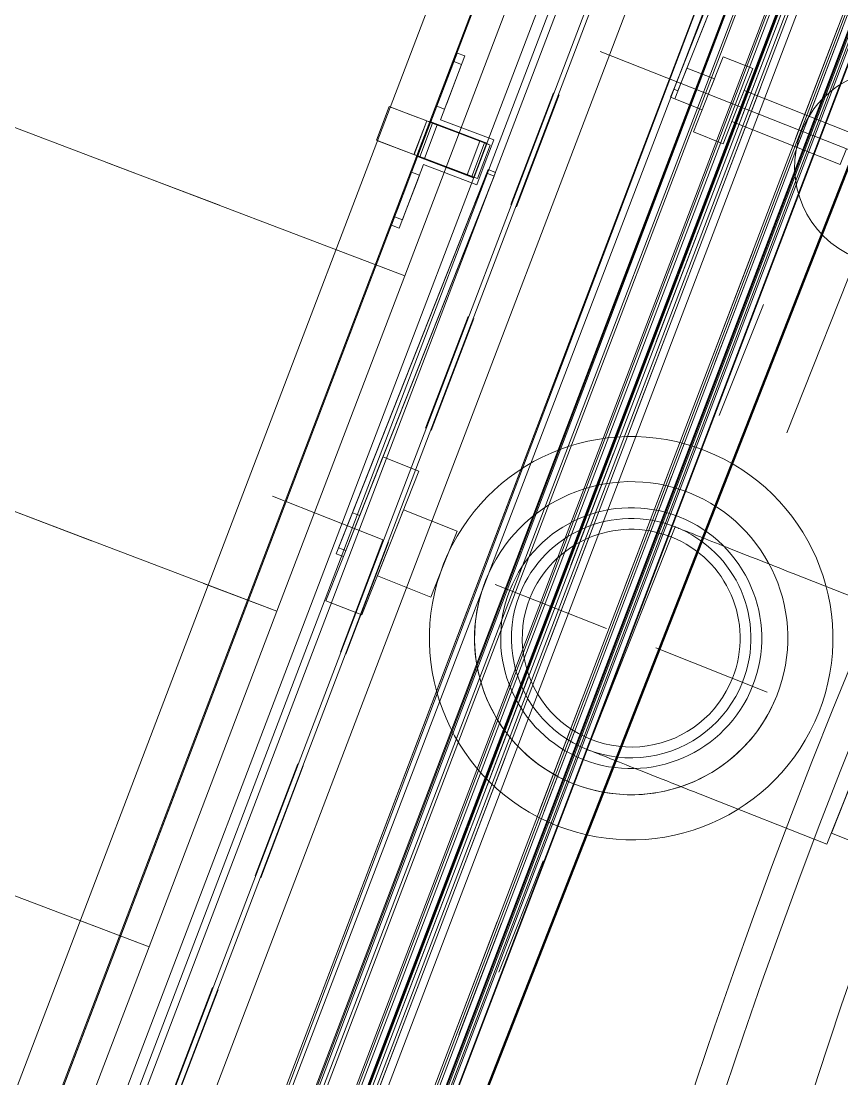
# Model space of a CAD drawing. Header units: metres. Extents: x -207 to 292, y -187 to 169.
# Drawn here: x -80.745 to -80.06, y -23.355 to -22.472 of the extents above; entities that cross this region are included whole.
import ezdxf

# ---------------------------------------------------------------- set-up
doc = ezdxf.new("R2010")
doc.units = ezdxf.units.M
for name, pattern in [('Dash', [0.006, 0.003, -0.003]), ('Oculto', [0.007144, 0.004763, -0.002381]), ('Overhead', [0.003969, 0.002381, -0.001587])]:
    doc.linetypes.add(name, pattern=pattern)
for name, color, linetype, lineweight in [('A-FLOR-HRAL', 7, 'Continuous', 9), ('A-ROOF', 7, 'Continuous', 9), ('edificios', 7, 'Continuous', 50), ('EQUIPOS PIS', 7, 'Continuous', 9), ('I-WALL', 7, 'Continuous', 9), ('P-SANR-FIXT', 7, 'Continuous', 9), ('P-SANR-FIXT-HDLN', 7, 'Dash', 9), ('S-BEAM', 7, 'Continuous', 9), ('S-STRS', 7, 'Continuous', 9)]:
    doc.layers.add(name, color=color, linetype=linetype, lineweight=lineweight)
doc.layers.add('PR10-ARQ-PL-001-Emplazamiento-C-1_dwg', color=7, linetype='Continuous', lineweight=9, true_color=0x767676)

# ---------------------------------------------------------------- blocks, each defined once
blk = doc.blocks.new('M_Tuberia Alimentación-01 - M_Tuberia Alimentación-01-2152466-PLANTA EMPLAZAMIENTO ACTUALIZADO')
at = {"layer": 'P-SANR-FIXT'}
for p, q in [((-0.2485, 0.32012), (-0.2551, 0.32012)), ((-0.2551, 0.32012), (-0.2551, 0.29593)), ((-0.2485, 0.29593), (-0.2485, 0.32012)), ((-0.2551, 0.01184), (-0.2551, 0.31686)), ((-0.2485, 0.31686), (-0.2551, 0.31686)), ((-0.2485, 0.31686), (-0.2485, 0.01184)), ((-0.2551, 0.29593), (-0.2551, -0.01963)), ((-0.2485, -0.01963), (-0.2485, 0.29593)), ((0.21538, 0.1), (0.10589, 0.1)), ((-0.2162, 0.06468), (-0.2485, 0.06468)), ((-0.2485, 0), (-0.2485, 0.06468)), ((-0.2162, 0.06468), (-0.2162, 0)), ((-0.16815, 0.02964), (-0.2162, 0.02964)), ((-0.2162, 0), (-0.2162, 0.02964)), ((-0.16815, 0.02964), (-0.16815, 0)), ((-0.2551, 0.01184), (-0.2551, -0.025)), ((-0.2551, 0.01184), (-0.2485, 0.01184)), ((-0.2485, -0.025), (-0.2485, 0.01184)), ((-0.2485, -0.06468), (-0.2485, 0)), ((-0.2162, 0), (-0.2162, -0.06468)), ((-0.16815, 0), (-0.16815, -0.02964)), ((0.21538, -0.1), (0.21538, 0)), ((0.21538, -0.09), (0.21538, 0)), ((-0.2162, -0.02964), (-0.2162, 0)), ((-0.2551, -0.01963), (-0.2485, -0.01963)), ((-0.2551, -0.025), (-0.2485, -0.025)), ((-0.2162, -0.02964), (-0.16815, -0.02964)), ((-0.2485, -0.06468), (-0.2162, -0.06468)), ((0.21538, -0.09), (0.63876, -0.09)), ((0.10589, -0.1), (0.21538, -0.1))]:
    blk.add_line(p, q, dxfattribs=at)
at = {"layer": 'P-SANR-FIXT', "flags": 128}
for points in [[(0.10589, 0.1), (0.10166, 0.1), (0.09743, 0.1), (0.09322, 0.1), (0.08902, 0.1), (0.08486, 0.1), (0.08072, 0.1), (0.07663, 0.1), (0.07258, 0.1), (0.06859, 0.1), (0.06466, 0.1), (0.06079, 0.1), (0.05699, 0.1), (0.05328, 0.1), (0.04964, 0.1), (0.0461, 0.1), (0.04265, 0.1), (0.03931, 0.1), (0.03607, 0.1), (0.03294, 0.1), (0.02993, 0.1), (0.02704, 0.1), (0.02428, 0.1), (0.02164, 0.1), (0.01915, 0.1), (0.01679, 0.1), (0.01457, 0.1), (0.0125, 0.1), (0.01058, 0.1), (0.00881, 0.1), (0.0072, 0.1), (0.00574, 0.1), (0.00445, 0.1), (0.00331, 0.1), (0.00234, 0.1), (0.00154, 0.1), (0.0009, 0.1), (0.00044, 0.1), (0.00014, 0.1), (0.00001, 0.1)], [(0, -0.1), (0.00008, -0.1), (0.00034, -0.1), (0.00076, -0.1), (0.00135, -0.1), (0.00211, -0.1), (0.00304, -0.1), (0.00412, -0.1), (0.00538, -0.1), (0.00679, -0.1), (0.00836, -0.1), (0.01009, -0.1), (0.01197, -0.1), (0.014, -0.1), (0.01617, -0.1), (0.0185, -0.1), (0.02096, -0.1), (0.02355, -0.1), (0.02628, -0.1), (0.02914, -0.1), (0.03212, -0.1), (0.03521, -0.1), (0.03842, -0.1), (0.04174, -0.1), (0.04516, -0.1), (0.04868, -0.1), (0.05229, -0.1), (0.05598, -0.1), (0.05976, -0.1), (0.06361, -0.1), (0.06752, -0.1), (0.0715, -0.1), (0.07553, -0.1), (0.07961, -0.1), (0.08374, -0.1), (0.08789, -0.1), (0.09208, -0.1), (0.09629, -0.1), (0.10052, -0.1), (0.10475, -0.1), (0.10589, -0.1)]]:
    blk.add_lwpolyline(points, dxfattribs=at)
at = {"layer": 'P-SANR-FIXT'}
for radius, start, end in [(0.16849, 360, 180), (0.16849, 360, 180), (0.16849, 360, 180), (0.16849, 360, 180), (0.16849, 360, 180), (0.16849, 360, 180), (0.13079, 0, 180), (0.13079, 360, 180), (0.13079, 360, 180), (0.13079, 360, 180), (0.10899, 360, 180), (0.10899, 360, 180), (0.10899, 360, 180), (0.10899, 360, 180), (0.1, 0, 180), (0.09098, 0, 180), (0.09098, 0, 180), (0.09098, 0, 180), (0.09098, 0, 180), (0.16849, 180, 360), (0.16849, 180, 360), (0.16849, 180, 360), (0.16849, 180, 360), (0.16849, 180, 360), (0.16849, 180, 360), (0.13079, 180, 0), (0.13079, 180, 360), (0.13079, 180, 360), (0.13079, 180, 360), (0.10899, 180, 360), (0.10899, 180, 360), (0.10899, 180, 360), (0.10899, 180, 360), (0.1, 180, 0), (0.09098, 180, 0), (0.09098, 180, 0), (0.09098, 180, 0), (0.09098, 180, 0)]:
    blk.add_arc((0, 0), radius, start, end, dxfattribs=at)
at = {"layer": 'P-SANR-FIXT-HDLN'}
for p, q in [((0, 0), (0, 0.30096)), ((-0.32223, 0), (0, 0)), ((0.32223, 0), (0, 0)), ((0, 0), (0, -0.30096))]:
    blk.add_line(p, q, dxfattribs=at)
blk = doc.blocks.new('M_Tuberia Alimentación-02 - M_Tuberia Alimentación-02-2155587-PLANTA EMPLAZAMIENTO ACTUALIZADO')
at = {"layer": 'P-SANR-FIXT'}
for p, q in [((-0.19339, 0), (-0.19339, 0.18597)), ((-0.18971, 0.18597), (-0.18971, 0)), ((-0.19339, 0.1828), (-0.19339, -0.00646)), ((-0.18971, -0.00646), (-0.18971, 0.1828)), ((-0.13838, 0.0338), (-0.16504, 0.0338)), ((-0.16504, 0), (-0.16504, 0.0338)), ((-0.13838, 0), (-0.13838, 0.0338)), ((-0.16504, 0.0139), (-0.18971, 0.0139)), ((-0.18971, 0.0139), (-0.18971, 0)), ((-0.16504, 0), (-0.16504, 0.0139)), ((-0.04106, 0.0139), (-0.13838, 0.0139)), ((-0.13838, 0), (-0.13838, 0.0139)), ((-0.19339, 0), (-0.19339, -0.01386)), ((-0.19339, 0), (-0.18971, 0)), ((-0.18971, -0.01386), (-0.18971, 0)), ((-0.18971, 0), (-0.18971, -0.0139)), ((-0.16504, -0.0139), (-0.16504, 0)), ((-0.16504, -0.0338), (-0.16504, 0)), ((-0.13838, -0.0338), (-0.13838, 0)), ((-0.13838, -0.0139), (-0.13838, 0)), ((-0.04106, -0.0139), (-0.04106, 0)), ((-0.26218, 0), (0.34149, 0)), ((-0.19339, -0.00646), (-0.18971, -0.00646)), ((0, 0), (0, -0.23899)), ((-0.19339, -0.01386), (-0.18971, -0.01386)), ((-0.18971, -0.0139), (-0.16504, -0.0139)), ((-0.13838, -0.0139), (-0.04106, -0.0139)), ((-0.16504, -0.0338), (-0.13838, -0.0338))]:
    blk.add_line(p, q, dxfattribs=at)
for start, end in [(360, 180), (360, 180), (360, 180), (360, 180), (180, 360), (180, 360), (180, 360), (180, 360)]:
    blk.add_arc((0, 0), 0.08135, start, end, dxfattribs=at)
blk = doc.blocks.new('M_Estanque-Terraza - M_Estanque-Terraza-2090154-PLANTA EMPLAZAMIENTO ACTUALIZADO')
at = {"layer": 'P-SANR-FIXT'}
for radius, start, end in [(5.15163, 0, 136.13623), (5.15163, 0, 136.13623), (5.12663, 0, 136.11945), (5.12663, 0, 136.11945), (4.99828, 0, 136.03065), (4.97554, 360, 136.01444), (4.90591, 0, 180), (4.88317, 0, 180)]:
    blk.add_arc((0, 0), radius, start, end, dxfattribs=at)
blk = doc.blocks.new('YADRAN_LASQUEMAS_ARQ_MO_002_TERRAZAS_rvt-1-PLANTA EMPLAZAMIENTO ACTUALIZADO')
at = {"layer": 'P-SANR-FIXT', "lineweight": 9}
for name, p, rotation in [('M_Estanque-Terraza - M_Estanque-Terraza-2090154-PLANTA EMPLAZAMIENTO ACTUALIZADO', (-75.29019, -24.97463), 54.34615413332882), ('M_Tuberia Alimentación-02 - M_Tuberia Alimentación-02-2155587-PLANTA EMPLAZAMIENTO ACTUALIZADO', (-80.01794, -22.59353), 338.4100000000003), ('M_Tuberia Alimentación-01 - M_Tuberia Alimentación-01-2152466-PLANTA EMPLAZAMIENTO ACTUALIZADO', (-80.2358, -22.98721), 338.41)]:
    blk.add_blockref(name, p, dxfattribs=dict(at, rotation=rotation))
blk = doc.blocks.new('MT-T estructural - MT100X6_0-2095929-PLANTA EMPLAZAMIENTO ACTUALIZADO')
at = {"layer": 'S-BEAM'}
for p, q in [((-5.9815, 0.03), (5.9815, 0.03)), ((-5.9815, 0.03), (5.9815, 0.03)), ((5.9815, 0.002), (-5.9815, 0.002)), ((-5.9815, 0.002), (5.9815, 0.002)), ((-5.9815, -0.002), (5.9815, -0.002)), ((-5.9815, -0.002), (5.9815, -0.002)), ((5.9815, -0.03), (-5.9815, -0.03)), ((-5.9815, -0.03), (5.9815, -0.03))]:
    blk.add_line(p, q, dxfattribs=at)
at = {"layer": 'S-BEAM', "linetype": 'Oculto'}
for p, q in [((5.9815, 0.0025), (-5.9815, 0.0025)), ((5.9815, -0.0025), (-5.9815, -0.0025))]:
    blk.add_line(p, q, dxfattribs=at)
blk = doc.blocks.new('Railing - Industrial-Railing_Baluster-Side-Mounted-2147869-PLANTA EMPLAZAMIENTO ACTUALIZADO')
at = {"layer": 'A-FLOR-HRAL'}
for p, q in [((-0.007, 0.077), (-0.007, 0.02)), ((0, 0.077), (-0.007, 0.077)), ((-0.007, 0.077), (0, 0.077)), ((-0.007, 0.02), (-0.007, 0.077)), ((0, 0.0155), (0, 0.077)), ((0, 0.077), (0, 0.0155)), ((0, 0.0695), (-0.007, 0.0695)), ((-0.007, 0.063), (-0.007, 0.0695)), ((-0.007, 0.036), (-0.007, 0.063)), ((-0.007, 0.063), (-0.007, 0.036)), ((0, 0.0695), (0, 0.063)), ((0, 0.036), (0, 0.063)), ((0, 0.063), (0, 0.036)), ((-0.007, 0.0295), (-0.007, 0.036)), ((0, 0.036), (0, 0.0295)), ((-0.007, 0.0295), (0, 0.0295)), ((-0.007, 0.02), (-0.0545, 0.02)), ((-0.0545, 0.02), (-0.0545, 0)), ((-0.0545, 0), (-0.0545, 0.02)), ((-0.0545, 0.02), (-0.007, 0.02)), ((-0.05025, 0.015), (-0.05325, 0.015)), ((-0.05325, 0.015), (-0.05082, 0.015)), ((-0.05325, 0.015), (-0.05325, -0.015)), ((-0.05325, 0.015), (-0.05325, -0.015)), ((-0.04887, 0.015), (-0.05082, 0.015)), ((0.00025, 0.015), (-0.05025, 0.015)), ((-0.05025, 0.015), (-0.05025, -0.015)), ((-0.05025, 0.015), (-0.05025, -0.015)), ((-0.05, 0), (-0.05, 0.0155)), ((-0.05, 0.0155), (0, 0.0155)), ((0, 0.0155), (-0.05, 0.0155)), ((-0.05, 0.0155), (-0.05, 0)), ((0, 0.015), (-0.05, 0.015)), ((-0.05, 0.015), (-0.05, -0.015)), ((-0.05, -0.015), (-0.05, 0.015)), ((-0.05, 0.015), (0, 0.015)), ((-0.04887, 0.015), (-0.04436, 0.015)), ((-0.04819, 0.015), (-0.04819, -0.015)), ((-0.04819, 0.015), (-0.04719, 0.015)), ((-0.04427, 0.015), (-0.04805, 0.015)), ((-0.04719, 0.015), (-0.00281, 0.015)), ((-0.04414, 0.015), (-0.04436, 0.015)), ((-0.04414, 0.015), (-0.04427, 0.015)), ((-0.04414, -0.015), (-0.04414, 0.015)), ((-0.00586, 0.015), (-0.00586, -0.015)), ((-0.00573, 0.015), (-0.00586, 0.015)), ((-0.00564, 0.015), (-0.00586, 0.015)), ((-0.00195, 0.015), (-0.00573, 0.015)), ((-0.00564, 0.015), (-0.00113, 0.015)), ((-0.00281, 0.015), (-0.00181, 0.015)), ((-0.00181, -0.015), (-0.00181, 0.015)), ((0.00082, 0.015), (-0.00113, 0.015)), ((0, 0.015), (0, -0.015)), ((0.0035, 0.015), (0, 0.015)), ((0.00194, 0.015), (0, 0.015)), ((0, 0.015), (0, -0.015)), ((0, -0.015), (0, 0.015)), ((0, 0.015), (0, -0.015)), ((0.00325, 0.015), (0.00025, 0.015)), ((0.00025, 0.015), (0.00025, -0.015)), ((0.00025, 0.015), (0.00025, -0.015)), ((0.00082, 0.015), (0.00325, 0.015)), ((0.00194, 0.015), (0.03498, 0.015)), ((0.00325, 0.015), (0.00325, -0.015)), ((0.00325, 0.015), (0.00325, -0.015)), ((0.01846, 0.015), (0.0035, 0.015)), ((0.0035, 0.015), (0.0035, -0.015)), ((0.0035, 0.015), (0.0035, -0.015)), ((0.03692, 0.015), (0.01846, 0.015)), ((0.03692, 0.015), (0.03498, 0.015)), ((0.03692, -0.015), (0.03692, 0.015)), ((0.03692, -0.015), (0.03692, 0.015)), ((-0.0545, 0), (-0.0545, -0.02)), ((-0.0545, -0.02), (-0.0545, 0)), ((-0.05, -0.0155), (-0.05, 0)), ((-0.05, 0), (-0.05, -0.0155)), ((-0.05082, -0.015), (-0.05325, -0.015)), ((-0.05325, -0.015), (-0.05025, -0.015)), ((-0.05082, -0.015), (-0.04887, -0.015)), ((-0.05025, -0.015), (0.00025, -0.015)), ((-0.05, -0.015), (0, -0.015)), ((0, -0.015), (-0.05, -0.015)), ((0, -0.0155), (-0.05, -0.0155)), ((-0.05, -0.0155), (0, -0.0155)), ((-0.04436, -0.015), (-0.04887, -0.015)), ((-0.04719, -0.015), (-0.04819, -0.015)), ((-0.04805, -0.015), (-0.04427, -0.015)), ((-0.00281, -0.015), (-0.04719, -0.015)), ((-0.04436, -0.015), (-0.04414, -0.015)), ((-0.04427, -0.015), (-0.04414, -0.015)), ((-0.00586, -0.015), (-0.00564, -0.015)), ((-0.00586, -0.015), (-0.00573, -0.015)), ((-0.00573, -0.015), (-0.00195, -0.015)), ((-0.00113, -0.015), (-0.00564, -0.015)), ((-0.00181, -0.015), (-0.00281, -0.015)), ((-0.00113, -0.015), (0.00082, -0.015)), ((0, -0.015), (0.00194, -0.015)), ((0, -0.015), (0.0035, -0.015)), ((0, -0.077), (0, -0.0155)), ((0, -0.0155), (0, -0.077)), ((0.00025, -0.015), (0.00325, -0.015)), ((0.00325, -0.015), (0.00082, -0.015)), ((0.03498, -0.015), (0.00194, -0.015)), ((0.0035, -0.015), (0.01846, -0.015)), ((0.01846, -0.015), (0.03692, -0.015)), ((0.03498, -0.015), (0.03692, -0.015)), ((-0.0545, -0.02), (-0.007, -0.02)), ((-0.007, -0.02), (-0.0545, -0.02)), ((-0.007, -0.02), (-0.007, -0.077)), ((-0.007, -0.077), (-0.007, -0.02)), ((0, -0.0295), (-0.007, -0.0295)), ((-0.007, -0.036), (-0.007, -0.0295)), ((0, -0.0295), (0, -0.036)), ((-0.007, -0.036), (-0.007, -0.063)), ((-0.007, -0.063), (-0.007, -0.036)), ((0, -0.063), (0, -0.036)), ((0, -0.036), (0, -0.063)), ((-0.007, -0.0695), (-0.007, -0.063)), ((-0.007, -0.0695), (0, -0.0695)), ((0, -0.063), (0, -0.0695)), ((-0.007, -0.077), (0, -0.077)), ((0, -0.077), (-0.007, -0.077))]:
    blk.add_line(p, q, dxfattribs=at)
blk = doc.blocks.new('Railing - Railing-2168845-PLANTA EMPLAZAMIENTO ACTUALIZADO')
at = {"rotation": 159.1544328779317}
blk.add_blockref('Railing - Industrial-Railing_Baluster-Side-Mounted-2147869-PLANTA EMPLAZAMIENTO ACTUALIZADO', (-80.40865, -22.57021), dxfattribs=at)
blk = doc.blocks.new('Top Rail Type - Top Rail_Internal_-2168881-PLANTA EMPLAZAMIENTO ACTUALIZADO')
at = {"layer": 'A-FLOR-HRAL'}
for p, q in [((-80.23517, -22.11462), (-81.62299, -25.75934)), ((-81.57626, -25.77713), (-80.18845, -22.13242))]:
    blk.add_line(p, q, dxfattribs=at)
blk = doc.blocks.new('Top Rail Type - Top Rail_Internal_-V96-PLANTA EMPLAZAMIENTO ACTUALIZADO')
at = {"layer": 'A-FLOR-HRAL'}
for p, q in [((-81.62299, -25.75934), (-80.23517, -22.11462)), ((-81.57626, -25.77713), (-80.18845, -22.13242))]:
    blk.add_line(p, q, dxfattribs=at)
blk = doc.blocks.new('Handrail Type - Handrail_Internal_-2168892-PLANTA EMPLAZAMIENTO ACTUALIZADO')
at = {"layer": 'A-FLOR-HRAL'}
for p, q in [((-80.26882, -22.10181), (-81.65663, -25.74653)), ((-81.62392, -25.75899), (-80.23611, -22.11427))]:
    blk.add_line(p, q, dxfattribs=at)
blk = doc.blocks.new('Handrail Type - Handrail_Internal_-V97-PLANTA EMPLAZAMIENTO ACTUALIZADO')
at = {"layer": 'A-FLOR-HRAL'}
for p, q in [((-81.65663, -25.74653), (-80.26882, -22.10181)), ((-81.62392, -25.75899), (-80.23611, -22.11427))]:
    blk.add_line(p, q, dxfattribs=at)
blk = doc.blocks.new('Barras redondas - RB 24-2157828-PLANTA EMPLAZAMIENTO ACTUALIZADO')
at = {"layer": 'S-BEAM'}
for p, q in [((-25.48181, -43.85753), (-26.91029, -47.39071)), ((-26.88804, -47.39971), (-25.45956, -43.86653))]:
    blk.add_line(p, q, dxfattribs=at)
blk = doc.blocks.new('Barras redondas - RB 24-2157864-PLANTA EMPLAZAMIENTO ACTUALIZADO')
at = {"layer": 'S-BEAM'}
for p, q in [((-25.48179, -43.85748), (-26.91031, -47.39076)), ((-26.88806, -47.39976), (-25.45954, -43.86648))]:
    blk.add_line(p, q, dxfattribs=at)
blk = doc.blocks.new('HSS-Sección estructural hueca - HSS40_0X70_0X9_5-2158977-PLANTA EMPLAZAMIENTO ACTUALIZADO')
at = {"layer": 'S-BEAM'}
for p, q in [((5.95, 0.035), (-5.95, 0.035)), ((5.95, 0.0261), (-5.95, 0.0261)), ((-5.95, -0.0261), (5.95, -0.0261)), ((-5.95, -0.035), (5.95, -0.035))]:
    blk.add_line(p, q, dxfattribs=at)
at = {"layer": 'S-BEAM', "linetype": 'Oculto'}
for p, q in [((5.95, 0.0261), (-5.95, 0.0261)), ((5.95, -0.0261), (-5.95, -0.0261))]:
    blk.add_line(p, q, dxfattribs=at)
blk = doc.blocks.new('HSS-Sección estructural hueca - HSS40_0X70_0X9_5-2159363-PLANTA EMPLAZAMIENTO ACTUALIZADO')
at = {"layer": 'S-BEAM'}
for p, q in [((5.8845, 0.035), (-5.8845, 0.035)), ((5.8845, 0.0261), (-5.8845, 0.0261)), ((-5.8845, -0.0261), (5.8845, -0.0261)), ((-5.8845, -0.035), (5.8845, -0.035))]:
    blk.add_line(p, q, dxfattribs=at)
at = {"layer": 'S-BEAM', "linetype": 'Oculto'}
for p, q in [((5.8845, 0.0261), (-5.8845, 0.0261)), ((5.8845, -0.0261), (-5.8845, -0.0261))]:
    blk.add_line(p, q, dxfattribs=at)
blk = doc.blocks.new('HSS-Sección estructural hueca - HSS40_0X70_0X9_5-2168685-PLANTA EMPLAZAMIENTO ACTUALIZADO')
at = {"layer": 'S-BEAM'}
for p, q in [((5.8845, 0.035), (-5.8845, 0.035)), ((5.8845, 0.0261), (-5.8845, 0.0261)), ((-5.8845, -0.0261), (5.8845, -0.0261)), ((-5.8845, -0.035), (5.8845, -0.035))]:
    blk.add_line(p, q, dxfattribs=at)
at = {"layer": 'S-BEAM', "linetype": 'Oculto'}
for p, q in [((5.8845, 0.0261), (-5.8845, 0.0261)), ((5.8845, -0.0261), (-5.8845, -0.0261))]:
    blk.add_line(p, q, dxfattribs=at)
blk = doc.blocks.new('Barras redondas - RB 24-2160117-PLANTA EMPLAZAMIENTO ACTUALIZADO')
at = {"layer": 'S-BEAM'}
for p, q in [((-25.48185, -43.85785), (-26.88557, -47.34226)), ((-26.86331, -47.35123), (-25.45959, -43.86682))]:
    blk.add_line(p, q, dxfattribs=at)
blk = doc.blocks.new('Barras redondas - RB 24-2160140-PLANTA EMPLAZAMIENTO ACTUALIZADO')
at = {"layer": 'S-BEAM'}
for p, q in [((-25.50106, -43.92413), (-26.91006, -47.39048)), ((-26.88783, -47.39952), (-25.47882, -43.93317))]:
    blk.add_line(p, q, dxfattribs=at)
blk = doc.blocks.new('HSS-Sección estructural hueca - HSS40_0X70_0X9_5-2168686-PLANTA EMPLAZAMIENTO ACTUALIZADO')
at = {"layer": 'S-BEAM'}
for p, q in [((-77.14736, -14.65224), (-81.38847, -25.79009)), ((-77.13905, -14.6554), (-81.38016, -25.79325)), ((-81.33115, -25.81191), (-77.09004, -14.67406)), ((-81.32283, -25.81508), (-77.08172, -14.67723))]:
    blk.add_line(p, q, dxfattribs=at)
blk = doc.blocks.new('HSS-Sección estructural hueca - HSS40_0X70_0X9_5-2160870-PLANTA EMPLAZAMIENTO ACTUALIZADO')
at = {"layer": 'S-BEAM'}
for p, q in [((-22.41578, -36.35134), (-26.89195, -47.40221)), ((-22.40753, -36.35468), (-26.8837, -47.40555)), ((-26.84773, -47.42012), (-22.37156, -36.36925)), ((-26.83948, -47.42347), (-22.36331, -36.37259))]:
    blk.add_line(p, q, dxfattribs=at)
blk = doc.blocks.new('YADRAN_LASQUEMAS_ARQ_MO_008_EEMM 100-200_rvt-1-PLANTA EMPLAZAMIENTO ACTUALIZADO')
at = {"layer": 'A-ROOF'}
blk.add_line((-81.37743, -25.96804), (-77.05779, -14.6237), dxfattribs=at)
blk.add_line((-81.37743, -25.96804), (-77.05779, -14.6237), dxfattribs=at)
at = {"layer": 'I-WALL'}
for p, q in [((-81.37855, -25.95692), (-77.06425, -14.62659)), ((-77.06425, -14.62659), (-81.37855, -25.95692)), ((-81.3692, -25.96048), (-77.0549, -14.63015)), ((-77.0549, -14.63015), (-81.3692, -25.96048))]:
    blk.add_line(p, q, dxfattribs=at)
at = {"layer": 'S-STRS'}
for p, q in [((-81.56187, -25.78261), (-80.17405, -22.1379)), ((-81.23384, -22.37638), (-80.42495, -22.68439)), ((-80.42495, -22.68439), (-80.31819, -22.40403)), ((-81.3406, -22.65674), (-80.5317, -22.96475)), ((-80.5317, -22.96475), (-80.42495, -22.68439)), ((-81.44735, -22.93711), (-80.63846, -23.24511)), ((-80.63846, -23.24511), (-80.5317, -22.96475)), ((-80.74521, -23.52548), (-80.63846, -23.24511))]:
    blk.add_line(p, q, dxfattribs=at)
at = {"layer": 'S-STRS', "linetype": 'Overhead'}
for p, q in [((-81.23384, -22.37638), (-80.42495, -22.68439)), ((-81.3406, -22.65674), (-80.5317, -22.96475)), ((-81.44735, -22.93711), (-80.63846, -23.24511))]:
    blk.add_line(p, q, dxfattribs=at)
at = {"layer": 'A-FLOR-HRAL', "lineweight": 9}
for name in ['Handrail Type - Handrail_Internal_-2168892-PLANTA EMPLAZAMIENTO ACTUALIZADO', 'Handrail Type - Handrail_Internal_-V97-PLANTA EMPLAZAMIENTO ACTUALIZADO', 'Top Rail Type - Top Rail_Internal_-2168881-PLANTA EMPLAZAMIENTO ACTUALIZADO', 'Top Rail Type - Top Rail_Internal_-V96-PLANTA EMPLAZAMIENTO ACTUALIZADO', 'Railing - Railing-2168845-PLANTA EMPLAZAMIENTO ACTUALIZADO']:
    blk.add_blockref(name, (0, 0), dxfattribs=at)
at = {"layer": 'S-BEAM', "lineweight": 9, "extrusion": (0, 0, -1), "rotation": 290.8455671220682}
blk.add_blockref('MT-T estructural - MT100X6_0-2095929-PLANTA EMPLAZAMIENTO ACTUALIZADO', (79.41537, -20.21332), dxfattribs=at)
at = {"layer": 'S-BEAM', "lineweight": 9}
for name, p, rotation in [('HSS-Sección estructural hueca - HSS40_0X70_0X9_5-2160870-PLANTA EMPLAZAMIENTO ACTUALIZADO', (-55.52994, 22.17854), 1.20443287793206), ('HSS-Sección estructural hueca - HSS40_0X70_0X9_5-2158977-PLANTA EMPLAZAMIENTO ACTUALIZADO', (-79.23136, -20.24606), 69.15398606550465), ('HSS-Sección estructural hueca - HSS40_0X70_0X9_5-2168685-PLANTA EMPLAZAMIENTO ACTUALIZADO', (-79.2633, -20.30307), 69.15398606550465), ('HSS-Sección estructural hueca - HSS40_0X70_0X9_5-2159363-PLANTA EMPLAZAMIENTO ACTUALIZADO', (-79.2598, -20.3044), 69.15398606550465), ('Barras redondas - RB 24-2157864-PLANTA EMPLAZAMIENTO ACTUALIZADO', (-55.52994, 22.17854), 1.20443287793206), ('Barras redondas - RB 24-2157828-PLANTA EMPLAZAMIENTO ACTUALIZADO', (-55.52994, 22.17854), 1.20443287793206), ('Barras redondas - RB 24-2160117-PLANTA EMPLAZAMIENTO ACTUALIZADO', (-55.52994, 22.17854), 1.20443287793206), ('Barras redondas - RB 24-2160140-PLANTA EMPLAZAMIENTO ACTUALIZADO', (-55.52994, 22.17854), 1.20443287793206)]:
    blk.add_blockref(name, p, dxfattribs=dict(at, rotation=rotation))
blk.add_blockref('HSS-Sección estructural hueca - HSS40_0X70_0X9_5-2168686-PLANTA EMPLAZAMIENTO ACTUALIZADO', (0, 0), dxfattribs=at)
blk = doc.blocks.new('PR10-ARQ-PL-001-Emplazamiento-C-1_dwg-674643-PLANTA EMPLAZAMIENTO ACTUALIZADO')
at = {"layer": 'EQUIPOS PIS'}
h = blk.add_hatch(dxfattribs=at)
h.set_pattern_fill('FP_3', color=256, style=0, pattern_type=2)
h.set_pattern_definition([(121, (-655750.258, -5498481.082), (-2.286065191, -1.3736065458), [])])
h.paths.add_polyline_path([(-81.39863, -26.02495), (-76.93314, -14.62424), (-81.81317, -12.77068), (-86.27866, -24.17138), (-86.01589, -24.27119)])
at = {"layer": 'edificios', "flags": 128}
blk.add_lwpolyline([(-81.39863, -26.02495), (-86.27866, -24.17138), (-81.81317, -12.77068), (-76.93314, -14.62424)], close=True, dxfattribs=at)
at = {"layer": 'EQUIPOS PIS'}
blk.add_circle((-75.18365, -24.9452), 5.14716, dxfattribs=at)

msp = doc.modelspace()

# ---------------------------------------------------------------- block references
at = {"lineweight": 5}
for name in ['YADRAN_LASQUEMAS_ARQ_MO_002_TERRAZAS_rvt-1-PLANTA EMPLAZAMIENTO ACTUALIZADO', 'YADRAN_LASQUEMAS_ARQ_MO_008_EEMM 100-200_rvt-1-PLANTA EMPLAZAMIENTO ACTUALIZADO']:
    msp.add_blockref(name, (0, 0), dxfattribs=at)
at = {"layer": 'PR10-ARQ-PL-001-Emplazamiento-C-1_dwg', "color": 7}
msp.add_blockref('PR10-ARQ-PL-001-Emplazamiento-C-1_dwg-674643-PLANTA EMPLAZAMIENTO ACTUALIZADO', (0, 0), dxfattribs=at)

doc.saveas('drawing.dxf')
